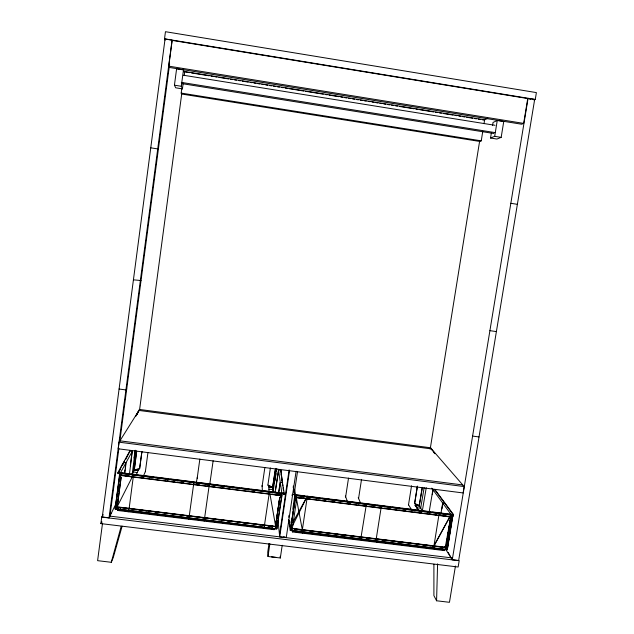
<?xml version="1.0" encoding="UTF-8"?>
<svg xmlns="http://www.w3.org/2000/svg" width="634" height="634" viewBox="0 0 634 634"><rect width="100%" height="100%" fill="white"/><g stroke="black" fill="none" stroke-linecap="round" stroke-linejoin="round"><path stroke-width="0.95" d="M376.58 540.834L376.469 542.252M361.578 538.987L361.459 540.414M281.092 494.005L281.25 497.603L281.25 492.903L121.023 472.71L120.737 475.492L280.719 495.614L281.33 493.506L281.25 492.903L280.743 495.352L120.793 475.231L121.023 472.71L119.572 477.299L115.721 506.384L117.282 506.487M455.442 566.011L449.466 602.3L436.58 600.778L437.595 563.84M129.423 474.264L132.332 451.226L129.851 450.901L118.035 472.378C116.608 478.091 122.489 463.058 123.186 463.565M445.956 546.952L447.453 547.221L452.066 519.064L451.186 514.317L451.582 515.117L451.02 516.781L295.761 497.246L295.65 494.718L451.186 514.317L451.662 514.966L451.036 517.035L295.745 497.5L295.769 495.328L451.662 514.966M302.426 531.72L302.275 533.146M120.674 507.779L119.905 509.633L115.15 508.983L119.525 474.47L132.332 451.226M444.569 549.187L444.497 550.605L292.464 531.942L292.615 530.515M272.049 525.586L272.216 528.352L276.86 528.851L115.396 508.785L117.147 507.176L115.15 508.983L119.826 474.462L120.761 472.726L118.035 472.378M118.011 499.037L117.06 507.081L275.703 526.608L276.036 524.445M295.753 494.972L290.887 527.948L292.345 528.035M118.423 508.682L117.575 510.465L117.829 509.031L117.575 510.465L274.205 529.699L274.371 528.273M264.513 527.06L264.338 528.487M441.526 547.348L442.754 549.306L447.279 549.797L452.533 518.192L452.716 516.409L450.98 514.34M452.248 518.113L450.647 518.913L446.011 547.736L447.279 549.797L452.438 516.33L431.77 488.14M295.65 494.718L295.143 499.354L296.617 499.537L295.286 498.379L293.288 485.969M118.233 497.088L118.566 494.155M118.907 491.231L119.129 489.282M119.461 486.357L119.683 484.408M120.468 477.584L121.023 472.71L120.412 477.814M124.589 472.805L124.961 469.857M125.207 467.9L125.698 463.969M120.405 475.611L120.761 472.726M124.716 473.638L126.071 462.86L123.456 462.527M130.287 465.768L131.373 457.122M131.61 455.204L131.975 452.319M134.051 458.073L135.018 450.402M136.532 451.511L134.202 469.881L138.26 470.269L136.144 474.961L132.213 474.208L135.232 450.243M136.048 450.465L133.346 471.886L137.229 472.639M132.213 474.208L134.368 469.778L136.698 451.4M101.749 517.082L459.182 560.71L458.144 567.01L100.893 523.605L101.749 517.082L103.104 514.467M165.094 40.188L164.523 38.825L165.458 31.7L536.396 92.596L535.262 99.451L533.979 100.069M102.28 517.003L165.046 39.007L172.076 40.156L109.048 517.827L102.28 517.003L102.922 515.767M102.55 523.066L97.604 560.67L111.275 562.287L113.256 557.563L122.116 526.212M119.081 442.183L118.209 448.793L463.121 492.951L464.175 486.571L430.486 447.755L139.575 409.461L119.081 442.183L464.175 486.571M168.763 66.158L172.171 40.394L527.742 98.532L523.652 123.392L521.639 124.224L169.357 67.45L168.763 66.158L523.652 123.392M118.867 448.539L109.959 515.973L110.926 513.215M119.763 441.692L169.611 64.089M116.093 505.377L116.355 503.444M117.385 495.693L117.647 493.751M118.035 490.851L118.296 488.909M116.347 508.872L275.735 528.748L275.592 526.703M117.108 507.263L121.094 477.489L119.691 476.308M117.171 507.351L121.134 477.41L119.572 477.299L121.094 477.489M174.437 85.178L176.609 68.813L183.472 69.922L181.284 86.272L182.433 88.879L175.705 87.801L174.437 85.178L181.284 86.272M482.783 131.301L481.246 140.843L479.795 141.445L181.617 94.014L181.197 93.095L181.823 88.395M139.504 410.277L181.799 93.285M182.433 88.879L183.194 83.205M184.201 75.644L184.581 72.807L183.131 68.971M128.322 510.639L129.106 508.682M128.219 511.773L128.464 510.338M133.338 475.032L133.1 476.784L131.238 476.475M125.611 475.825L133.053 477.037L133.615 474.295M133.354 476.237L129.17 508.222M129.106 508.825L129.225 507.953M138.26 470.269L134.202 469.881L139.615 468.811L141.921 451.574M134.368 469.778L139.583 468.875L141.889 451.638M145.368 471.72L147.968 452.438M280.585 497.714L280.846 495.035M188.686 519.198L189.233 516.076M193.83 482.648L193.584 484.392L193.679 483.924M189.217 516.219L193.972 481.903M197.174 478.274L199.853 459.079M204.148 521.093L204.608 517.97M204.592 518.113L209.41 483.845M213.135 460.783L209.846 483.75M292.805 509.292L294.469 497.595M262.096 486.476L264.877 467.409M275.465 469.295L272.691 487.387L267.889 485.113L270.377 468.027M268.761 486.769L269.125 491.722L273.032 491.952L272.565 487.245L268.761 486.769L271.106 487.237M268.911 489.258L272.786 489.488L276.036 468.391M264.433 525.475L264.576 524.984M269.212 493.339L264.529 524.881M269.505 492.182L269.228 494.171L269.188 493.72M264.536 527.377L264.465 525.332M269.006 543.552L267.73 552.238L268 556.494L280.331 557.983L282.209 545.28M268 556.494L269.87 543.782M280.474 471.395L280.917 470.238L278.5 469.929L275.053 492.364M276.812 526.149L275.552 526.061L279.776 497.421L281.25 497.603M277.367 522.337L277.652 520.427M279.887 505.163L280.165 503.253M294.556 528.36L294.913 531.141L290.317 530.507L295.016 498.387L293.907 490.914M278.5 469.929L282.09 494.932L276.86 528.851L275.473 526.751L279.76 497.333L275.552 526.061M280.917 470.238L282.796 485.921M275.473 526.751L276.686 528.605L281.805 494.853L281.559 492.99L284.214 493.315L284.024 494.631L283.461 492.658M279.515 534.882L289.128 469.873M296.102 471.26L286.243 537.616L279.721 536.824L289.548 470.42M288.732 517.257L289.017 515.315M294.572 491.421L297.52 471.585M288.732 519.714L290.317 530.507L295.286 498.379M290.317 530.507L292.29 528.819L296.633 499.647L295.016 498.387M291.371 526.006L290.887 527.948M291.394 530.381L446.106 549.686L445.33 548.164M302.26 529.525L302.497 532.037M307.062 498.34L302.331 529.881L296.118 496.905M209.054 486.333L209.125 485.866M307.197 498.681L307.347 496.43L315.098 497.405M272.565 487.245L275.338 469.152M273.032 491.952L276.638 468.55M278.524 493.014L280.157 482.411L282.701 482.736M345.617 497.032L348.518 478.115M292.179 528.384L445.226 547.221L446.376 545.541L451.186 514.317L445.25 547.475L292.163 528.629M209.014 486.595L209.077 486.159L207.152 485.913M273.484 490.209L273.183 492.158L270.75 491.897M274.99 480.453L276.044 473.63M276.345 471.68L276.796 468.756M275.671 489.638L278.683 470.119M278.865 492.253L280.355 482.601M358.543 498.665L361.523 479.399M360.992 537.355L361.126 536.507L361.269 536.887M366.135 505.829L361.118 536.776M366.389 506.392L366.444 503.634M445.226 547.221L444.973 546.825L445.25 547.475L446.281 545.612L450.782 516.48M366.397 506.13L366.666 504.418M361.729 539.32L361.047 537.22M375.914 539.193L376.049 538.345M381.113 507.715L376.216 538.979L376.049 538.607M381.406 508.278L381.422 505.528M376.747 541.167L375.978 539.058M381.406 508.016L381.676 506.312M408.486 504.973L411.545 485.803M417.37 486.191L414.581 503.61L419.264 505.916L422.347 487.491M417.418 486.262L414.628 503.681C428.972 508.206 405.744 504.149 419.161 505.781L422.347 510.774L426.254 487.712M416.903 507.937L420.675 508.159L424.146 487.657M420.12 510.719L418.535 510.544L415.452 505.314M430.201 448.991L479.621 141.208M484.011 123.662L484.622 119.85L184.082 71.452M290.966 522.931L291.283 520.982M294.755 499.473L294.929 496.549M492.578 125.366L493.046 122.449L497.254 120.484L503.745 121.53L501.169 137.364L496.905 139.036L490.534 138.022L491.318 133.156M490.534 138.022L494.694 136.326L497.254 120.484M433.68 545.708L433.925 546.08L438.958 514.76M434.417 549.369L434.496 547.95M434.734 548.291L433.608 546.151M442.754 549.306L441.573 547.063M444.838 547.673L444.973 546.825M446.019 547.047L450.56 518.794L452.533 518.192M451.947 514.396L453.35 515.949L453.564 514.657L435.265 489.995L432.903 489.694L429.186 511.789M452.28 559.727L528.067 98.373L534.668 99.451L458.651 560.504L452.28 559.727L445.694 549.337M276.353 522.535L276.67 520.625M276.979 518.707L277.296 516.797M280.458 497.682L280.775 495.764M441.256 515.474L439.362 515.315L439.647 513.611M419.161 505.781L422.236 487.348M432.277 494.679L433.085 489.876M440.931 513.477L442.698 503.047L445.179 503.356M441.922 508.928L442.889 503.23M196.168 482.997L197.364 477.291M193.544 484.645L193.639 484.217M283.731 494.591L283.977 493.498L281.797 493.149M453.064 515.91L453.326 514.832L445.512 504.276M111.275 562.287L121.205 526.315M119.85 477.283L120.848 473.828M133.291 476.324L133.1 476.784L131.389 476.403M143.442 475.968L145.337 471.625M133.053 477.037L133.251 476.617M115.396 508.785L116.149 507.224M109.048 517.827L116.505 502.707M292.559 525.665L306.056 498.792M132.72 476.055L117.116 506.835L275.719 526.355M100.893 523.605L101.86 521.719M121.134 477.41L119.39 476.316M120.737 475.492L120.959 475.072M135.739 416.403L138.965 410.436L431.492 448.912M433.925 546.08L450.156 516.242M119.216 471.228L120.119 469.58M122.378 465.451L123.289 463.795M118.154 473.741L119.057 472.092M123.638 462.749L124.549 461.084M125.572 459.626L130.025 451.115M450.251 516.021L433.91 545.826L433.672 545.438L433.537 546.278L435.423 546.508M292.559 522.907L305.929 498.776M126.737 388.911L125.92 389.934L119.081 389.022M290.301 528.653L290.538 530.309L292.29 528.819M281.409 496.636L279.784 497.444L281.686 496.715M487.744 118.304L484.249 120.032L482.315 119.786M141.041 280.529L133.425 279.84M439.362 515.315L441.28 515.363M300.54 497.508L295.761 497.246L300.492 497.642L298.551 497.413M300.508 497.785L295.745 497.5L305.192 498.324L303.345 498.023M118.217 472.607L120.476 472.821M271.479 556.842L276.353 557.429M117.662 509.791L274.3 529.033M292.559 531.276L444.6 549.955M109.579 516.076L451.947 557.92M119.921 507.549L271.883 526.252M294.802 529.073L442.088 547.19M134.923 509.538L136.865 509.776M139.773 510.132L141.707 510.37M144.615 510.735L146.557 510.972M149.465 511.329L151.407 511.567M155.282 512.042L157.224 512.28M175.642 514.546L177.583 514.784M186.309 515.862L188.25 516.1M201.707 517.756L203.625 517.994M206.549 518.35L208.515 518.596M217.343 519.682L219.301 519.92M222.249 520.284L224.206 520.522M227.154 520.886L229.112 521.124M242.846 522.82L244.811 523.058M247.751 523.422L249.717 523.66M258.545 524.746L260.503 524.992M268.134 525.927L269.989 526.157M299.375 529.77L301.221 530M309.994 531.078L311.952 531.324M335.497 534.216L337.454 534.454M340.395 534.819L342.36 535.064M351.188 536.15L353.146 536.388M366.587 538.044L368.457 538.274M381.779 539.914L383.728 540.152M386.661 540.509L388.61 540.754M392.517 541.23L394.475 541.476M397.399 541.832L399.357 542.07M417.909 544.36L419.866 544.598M422.791 544.955L424.748 545.2M428.655 545.676L430.605 545.922M290.538 530.309L447.097 549.551L445.948 547.641M418.575 510.299L421.404 510.655M121.094 472.956L128.765 473.923M130.683 474.169L133.568 474.533M135.51 474.779L138.434 475.143M140.383 475.389L143.3 475.762M145.249 476.007L154.014 477.109M155.964 477.354L158.88 477.719M160.83 477.965L163.754 478.337M165.696 478.583L168.62 478.947M170.57 479.193L173.486 479.566M175.436 479.811L193.941 482.141M195.866 482.379L198.759 482.743M200.693 482.989L209.371 484.083M210.345 484.21L214.221 484.693M216.162 484.939L219.063 485.303M221.004 485.549L223.913 485.913M225.855 486.159L234.572 487.261M236.514 487.506L239.422 487.871M241.364 488.117L244.264 488.481M246.206 488.727L249.114 489.091M251.056 489.337L269.466 491.659M271.407 491.897L274.324 492.269M276.266 492.515L279.174 492.88M296.72 495.091L299.62 495.455M301.546 495.701L304.447 496.065M317.032 497.65L319.94 498.015M321.874 498.261L329.625 499.235M331.566 499.481L349.968 501.803M351.91 502.041L354.81 502.413M356.752 502.651L359.66 503.024M361.594 503.261L365.469 503.753M366.436 503.871L370.185 504.347M372.055 504.585L374.868 504.933M376.739 505.171L380.487 505.647M382.405 505.884L385.345 506.257M387.303 506.503L390.251 506.875M392.208 507.121L395.148 507.493M397.114 507.739L400.054 508.111M402.019 508.357L404.96 508.73M406.917 508.975L430.454 511.939M432.412 512.185L435.36 512.557M437.317 512.803L439.283 513.057M442.001 513.397L445.639 513.857M447.453 514.087L453.564 514.657M120.722 473.273L281.33 493.506M120.722 473.439L281.29 493.664M295.729 495.487L451.582 515.117M292.036 495.637L292.409 494.56L294.881 494.663L292.226 494.33M123.796 475.429L121.831 475.183L123.749 475.524M126.634 475.785L129.471 476.142M142.016 477.719L143.966 477.965M146.89 478.329L148.832 478.575M151.756 478.947L153.705 479.193M167.344 480.905L169.286 481.151M172.21 481.523L174.16 481.761M177.084 482.133L179.026 482.379M181.95 482.743L183.9 482.989M197.499 484.701L199.433 484.947M202.325 485.311L204.259 485.549M212.961 486.643L214.894 486.888M217.803 487.253L219.744 487.498M222.653 487.863L224.594 488.109M227.503 488.473L229.445 488.719M232.353 489.083L234.287 489.329M247.862 491.041L249.804 491.279M252.712 491.651L254.646 491.889M257.555 492.261L259.496 492.499M277.755 494.797L279.697 495.043M308.045 498.609L309.986 498.855M312.895 499.22L315.803 499.584M318.704 499.949L320.646 500.194M323.554 500.559L325.488 500.805M328.396 501.169L330.338 501.415M333.238 501.779L335.18 502.025M338.088 502.39L340.022 502.635M348.748 503.729L350.681 503.975M353.59 504.339L355.531 504.585M358.44 504.949L360.374 505.195M363.282 505.56L365.216 505.805M368.996 506.281L370.874 506.518M373.68 506.867L375.558 507.105M378.363 507.462L381.177 507.81M384.117 508.183L386.082 508.428M389.022 508.801L390.988 509.047M393.928 509.419L395.893 509.665M398.834 510.037L400.791 510.283M403.739 510.647L405.697 510.901M408.645 511.266L411.585 511.638M414.525 512.01L416.49 512.256M419.431 512.629L421.396 512.874M424.336 513.247L426.302 513.492M429.242 513.857L431.199 514.111M434.147 514.475L436.105 514.721M439.267 512.811L439.719 513.461L439.378 515.569L439.053 515.093L440.987 515.339M443.895 515.704L445.987 515.965M450.623 518.881L452.066 519.064L451.083 514.539M119.929 440.828L462.772 484.962M472.592 436.089L479.027 436.945M489.908 330.663L496.39 331.59M131.999 474.367L133.655 474.604M150.757 147.841L157.723 148.911L158.341 149.513M510.83 203.308L517.376 204.314M451.21 514.499L453.326 514.832M181.324 82.388L494.853 132.569M181.879 83.609L493.918 133.52M494.694 136.326L501.169 137.364M181.197 93.095L481.246 140.843M183.773 71.721L189.629 72.664M191.579 72.973L209.141 75.803M211.09 76.12L213.04 76.429M214.997 76.746L216.947 77.063M218.896 77.372L228.652 78.949M230.602 79.258L232.551 79.575M234.509 79.884L236.458 80.201M238.408 80.518L240.357 80.827M242.315 81.144L248.163 82.087M250.113 82.404L252.07 82.713M254.02 83.03L255.97 83.339M257.919 83.656L259.869 83.973M261.826 84.282L263.776 84.599M265.725 84.916L267.675 85.225M269.632 85.542L271.582 85.859M273.531 86.169L275.481 86.486M277.43 86.803L279.388 87.112M281.337 87.429L283.287 87.738M285.237 88.055L287.186 88.372M289.144 88.681L303.773 91.042M305.731 91.351L323.285 94.181M325.242 94.498L327.192 94.807M329.141 95.124L338.897 96.693M340.846 97.01L342.804 97.319M344.753 97.636L346.703 97.953M348.652 98.262L350.602 98.579M352.559 98.896L354.509 99.205M356.459 99.522L358.408 99.839M360.366 100.148L362.315 100.465M364.265 100.774L366.214 101.091M368.164 101.408L370.121 101.717M372.071 102.034L374.02 102.351M375.97 102.66L377.919 102.977M379.877 103.294L381.827 103.604M383.776 103.921L385.726 104.238M387.683 104.547L389.633 104.864M391.582 105.173L393.532 105.49M395.481 105.807L397.439 106.116M399.388 106.433L414.018 108.786M415.975 109.103L417.925 109.42M419.874 109.73L433.537 111.933M435.487 112.242L437.436 112.559M439.386 112.876L441.335 113.185M443.293 113.502L453.048 115.071M454.998 115.388L456.948 115.697M458.897 116.014L460.855 116.331M462.804 116.64L464.754 116.957M466.703 117.274L472.56 118.209M474.509 118.526L476.459 118.843M478.416 119.152L480.366 119.469M183.281 75.216L495.027 125.31M164.523 38.825L535.262 99.451M439.053 515.093L440.892 515.394M442.738 515.696L451.036 517.035L450.734 516.274L451.02 516.781M272.073 494.195L280.719 495.614L276.448 494.797M277.866 494.877L280.743 495.352L278.183 494.853M127.513 475.857L129.376 476.166M283.723 536.594L286.243 537.616M528.851 98.706L530.412 99.372M272.691 487.387L267.889 485.113M435.051 490.145L444.371 502.738M452.232 514.436L453.35 515.949M432.206 450.132L430.486 447.755L434.948 453.714M433.347 451.717L434.496 453.302M445.425 546.936L447.097 549.551M415.413 505.56L418.535 510.544M408.526 504.743L411.434 509.577M448.238 552.46L450.972 557.658M436.58 600.778L433.91 595.635L433.902 564.292M358.242 497.635L360.508 502.976M345.356 496.01L347.694 502.199M307.363 496.192L307.181 498.942L307.078 498.49M294.588 489.591L295.793 496.057M293.209 487.055L293.558 488.988M270.013 494.33L275.703 526.608M292.171 530.04L292.464 531.942M289.096 520.459L289.366 522.297M289.635 524.144L290.039 526.902M280.703 470.396L282.336 481.943M282.479 482.902L284.214 493.315M280.49 469.612L280.743 471.434M281.155 474.327L281.559 477.228M281.837 479.161L282.106 481.095M283.065 487.855L283.477 490.764M283.747 492.697L284.024 494.631M278.049 521.196L279.721 536.824M280.157 556.272L280.331 557.983M276.519 526.957L276.686 528.605M269.49 491.421L269.545 492.024M262.088 485.478L262.428 491.342M269.236 493.434L269.252 493.91M139.575 409.461L136.31 415.5L139.575 409.461"/></g></svg>
